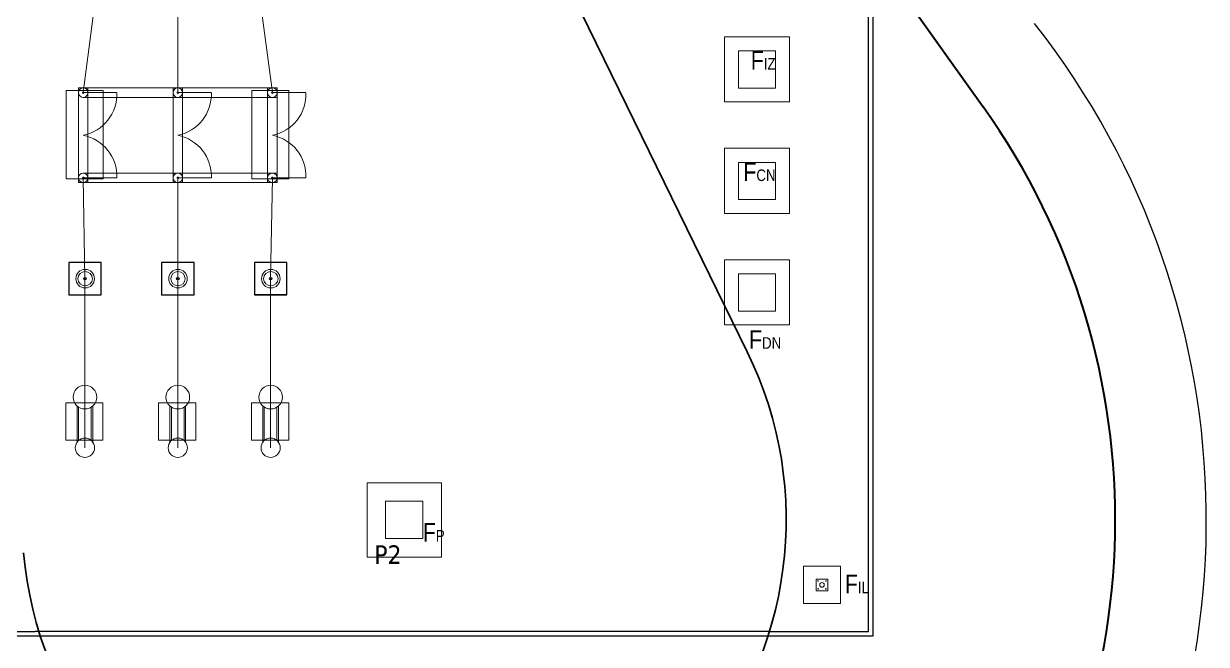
# Model space of a CAD drawing. Header units: millimetres. Extents: x -375473 to -325688, y 28300 to 106060.
# Drawn here: x -351166 to -325688, y 42900 to 56264 of the extents above; entities that cross this region are included whole.
import ezdxf

# ---------------------------------------------------------------- set-up
doc = ezdxf.new("R2010")
doc.units = ezdxf.units.MM
doc.header["$MEASUREMENT"] = 0
for name, color, linetype in [('cabluri', 7, 'Continuous'), ('Layer2', 7, 'Continuous'), ('Separator', 5, 'Continuous'), ('TT', 30, 'Continuous')]:
    doc.layers.add(name, color=color, linetype=linetype)
for name, color, linetype, lineweight in [('fundatii', 144, 'Continuous', 50), ('gri', 8, 'Continuous', 25), ('hx 5.5 m', 3, 'Continuous', 40), ('hx10m', 5, 'Continuous', 35), ('hx4.5.m', 1, 'Continuous', 30), ('panta peste 6%', 4, 'Continuous', 25), ('text 1', 7, 'Continuous', 25)]:
    doc.layers.add(name, color=color, linetype=linetype, lineweight=lineweight)
doc.styles.add('ROMANS', font='tahoma.ttf')
doc.styles.get("Standard").update_dxf_attribs({"font": 'ARIALN.TTF'})

# ---------------------------------------------------------------- blocks, each defined once
blk = doc.blocks.new('TC')
at = {"lineweight": 15}
for radius in [2.5, 1.94]:
    blk.add_circle((1078.04, 652.36), radius, dxfattribs=at)

msp = doc.modelspace()

# ---------------------------------------------------------------- linework, layer by layer
at = {"color": 1, "lineweight": 0, "ltscale": 0.13}
for p, q in [((-347846, 65831), (-347846, 54779)), ((-349884, 52945), (-349846, 50775)), ((-347846, 52945), (-347846, 50775)), ((-345809, 52945), (-345846, 50775)), ((-349846, 50775), (-349846, 48223)), ((-347846, 50775), (-347846, 48223)), ((-345846, 50775), (-345846, 48223)), ((-349846, 48223), (-349846, 47133)), ((-347846, 48223), (-347846, 47133)), ((-345846, 48223), (-345846, 47133))]:
    msp.add_line(p, q, dxfattribs=at)
at = {"color": 7, "lineweight": 0, "ltscale": 0.13}
for p, q in [((-350016, 47251), (-350016, 48032)), ((-349982, 47289), (-349982, 48006)), ((-349711, 47289), (-349711, 48006)), ((-349677, 47251), (-349677, 48032)), ((-348016, 47251), (-348016, 48032)), ((-347982, 47289), (-347982, 48006)), ((-347711, 47289), (-347711, 48006)), ((-347677, 47251), (-347677, 48032)), ((-346016, 47251), (-346016, 48032)), ((-345982, 47289), (-345982, 48006)), ((-345711, 47289), (-345711, 48006)), ((-345677, 47251), (-345677, 48032))]:
    msp.add_line(p, q, dxfattribs=at)
msp.add_lwpolyline([(-365068, 91280), (-365068, 43080), (-332868, 43080), (-332868, 91280)], close=True)
for points in [[(-351198, 91180), (-364968, 91180), (-364968, 43180), (-350918, 43180)], [(-335097, 43180), (-332968, 43180), (-332968, 91180), (-347298, 91180)]]:
    msp.add_lwpolyline(points)
at = {"color": 1, "lineweight": 0, "ltscale": 0.13}
for points in [[(-349146, 65831), (-349846, 61975), (-349846, 59475), (-349594, 56983), (-349884, 54779)], [(-346546, 65831), (-345846, 61975), (-345846, 59475), (-346099, 56983), (-345809, 54779)]]:
    msp.add_lwpolyline(points, dxfattribs=at)
at = {"color": 7, "lineweight": 0, "ltscale": 0.13}
for points in [[(-346253, 52925), (-346253, 54825), (-345453, 54825), (-345453, 52925)], [(-349461, 47298), (-349461, 48102), (-350261, 48102), (-350261, 47298)], [(-347458, 47298), (-347458, 48102), (-348258, 48102), (-348258, 47298)], [(-345456, 47298), (-345456, 48102), (-346256, 48102), (-346256, 47298)]]:
    msp.add_lwpolyline(points, close=True, dxfattribs=at)
for centre, radius in [((-349846, 48223), 255), ((-347846, 48223), 255), ((-345846, 48223), 255), ((-349846, 47133), 207), ((-347846, 47133), 207), ((-345846, 47133), 207)]:
    msp.add_circle(centre, radius, dxfattribs=at)
at = {"layer": 'cabluri', "color": 7}
for p, q in [((-349496, 51125), (-350196, 51125)), ((-350196, 51125), (-350196, 50425)), ((-349496, 50425), (-349496, 51125)), ((-347496, 51125), (-348196, 51125)), ((-348196, 51125), (-348196, 50425)), ((-347496, 50425), (-347496, 51125)), ((-345496, 51125), (-346196, 51125)), ((-346196, 51125), (-346196, 50425)), ((-345496, 50425), (-345496, 51125)), ((-350196, 50425), (-349496, 50425)), ((-348196, 50425), (-347496, 50425)), ((-346196, 50425), (-345496, 50425)), ((-345496, 50425), (-346196, 50425))]:
    msp.add_line(p, q, dxfattribs=at)
at = {"layer": 'fundatii', "color": 252, "lineweight": 15}
for points in [[(-336068, 54580), (-336068, 55980), (-334668, 55980), (-334668, 54580)], [(-335768, 54876), (-335768, 55676), (-334968, 55676), (-334968, 54876)], [(-336068, 49780), (-336068, 51180), (-334668, 51180), (-334668, 49780)], [(-335768, 50076), (-335768, 50876), (-334968, 50876), (-334968, 50076)], [(-343768, 46380), (-343768, 44780), (-342168, 44780), (-342168, 46380)], [(-343368, 45980), (-343368, 45180), (-342568, 45180), (-342568, 45980)], [(-334368, 44580), (-334368, 43780), (-333568, 43780), (-333568, 44580)], [(-333843, 44305), (-333843, 44055), (-334093, 44055), (-334093, 44305)]]:
    msp.add_lwpolyline(points, close=True, dxfattribs=at)
for centre, radius in [((-334053, 44265), 8), ((-334053, 44095), 8), ((-333968, 44180), 50), ((-333883, 44265), 8), ((-333883, 44095), 8)]:
    msp.add_circle(centre, radius, dxfattribs=at)
at = {"layer": 'hx 5.5 m'}
msp.add_line((-341115, 69361), (-330497, 54476), dxfattribs=at)
msp.add_arc((-342968, 45580), 15319, 175.5455, 35.5027, dxfattribs=at)
at = {"layer": 'hx10m'}
msp.add_line((-344935, 68300), (-335578, 49200), dxfattribs=at)
msp.add_arc((-342968, 45580), 8229, 184.9483, 26.0999, dxfattribs=at)
at = {"layer": 'hx4.5.m'}
msp.add_arc((-342968, 45580), 17280, 172.8551, 38.1931, dxfattribs=at)
at = {"layer": 'Layer2'}
for p, q in [((-347018, 43180), (-350918, 43180)), ((-335097, 43180), (-347018, 43180))]:
    msp.add_line(p, q, dxfattribs=at)
at = {"layer": 'panta peste 6%', "color": 252, "lineweight": 15}
for points in [[(-336068, 52180), (-336068, 53580), (-334668, 53580), (-334668, 52180)], [(-335768, 52476), (-335768, 53276), (-334968, 53276), (-334968, 52476)]]:
    msp.add_lwpolyline(points, close=True, dxfattribs=at)
at = {"layer": 'Separator', "lineweight": 0}
for p, q in [((-349986, 54881), (-349986, 52843)), ((-349986, 54881), (-349782, 54881)), ((-345809, 54881), (-349884, 54881)), ((-349884, 54779), (-349160, 54779)), ((-349782, 54881), (-349782, 52843)), ((-347948, 54881), (-347948, 52843)), ((-347948, 54881), (-347745, 54881)), ((-347846, 54779), (-347122, 54779)), ((-347745, 54881), (-347745, 52843)), ((-345911, 54881), (-345911, 52843)), ((-345911, 54881), (-345707, 54881)), ((-345809, 54779), (-345085, 54779)), ((-345707, 54881), (-345707, 52843)), ((-349884, 54677), (-345707, 54677)), ((-345707, 53047), (-349884, 53047)), ((-349986, 52843), (-349782, 52843)), ((-349884, 52945), (-349160, 52945)), ((-349884, 52843), (-345809, 52843)), ((-347948, 52843), (-347745, 52843)), ((-347846, 52945), (-347122, 52945)), ((-345911, 52843), (-345707, 52843)), ((-345809, 52945), (-345085, 52945))]:
    msp.add_line(p, q, dxfattribs=at)
at = {"layer": 'Separator', "color": 7, "lineweight": 0}
msp.add_lwpolyline([(-350253, 52925), (-350253, 54825), (-349453, 54825), (-349453, 52925)], close=True, dxfattribs=at)
msp.add_lwpolyline([(-350253, 52925), (-350253, 54825), (-349453, 54825), (-349453, 52925)], close=True, dxfattribs=at)
at = {"layer": 'Separator', "lineweight": 0, "extrusion": (0, 0, -1)}
for centre, major_axis, start_param, end_param in [((-349884, 54779), (-102, 0), 4.712389, 10.995574), ((-349884, 54779), (15.3, 0), 7.853982, 10.995574), ((-349884, 54779), (15.3, 0), 4.712389, 7.853982), ((-350057, 54742), (897, 0), 6.242462, 7.66052), ((-347846, 54779), (-102, 0), 4.712389, 10.995574), ((-347846, 54779), (15.3, 0), 7.853982, 10.995574), ((-347846, 54779), (15.3, 0), 4.712389, 7.853982), ((-348019, 54742), (897, 0), 6.242462, 7.66052), ((-345809, 54779), (-102, 0), 4.712389, 10.995574), ((-345809, 54779), (15.3, 0), 7.853982, 10.995574), ((-345809, 54779), (15.3, 0), 4.712389, 7.853982), ((-345981, 54742), (897, 0), 6.242462, 7.66052), ((-350057, 52981), (897, 0), 4.905847, 6.32378), ((-348019, 52981), (897, 0), 4.905847, 6.32378), ((-345981, 52981), (897, 0), 4.905847, 6.32378), ((-349884, 52945), (-102, 0), 4.712389, 10.995574), ((-347846, 52945), (-102, 0), 4.712389, 10.995574), ((-345809, 52945), (-102, 0), 4.712389, 10.995574), ((-349884, 52945), (15.3, 0), 7.853982, 10.995574), ((-349884, 52945), (15.3, 0), 4.712389, 7.853982), ((-347846, 52945), (15.3, 0), 7.853982, 10.995574), ((-347846, 52945), (15.3, 0), 4.712389, 7.853982), ((-345809, 52945), (15.3, 0), 7.853982, 10.995574), ((-345809, 52945), (15.3, 0), 4.712389, 7.853982)]:
    msp.add_ellipse(centre, major_axis=major_axis, ratio=1, start_param=start_param, end_param=end_param, dxfattribs=at)
at = {"layer": 'TT', "color": 7}
for centre in [(-349846, 50775), (-347846, 50775), (-345846, 50775)]:
    msp.add_circle(centre, 27.1, dxfattribs=at)

# ---------------------------------------------------------------- block references
at = {"layer": 'TT', "color": 7, "lineweight": 0, "xscale": -79.94580000940165, "yscale": 79.94580000813585, "zscale": 79.9458, "rotation": 0.5297999990698976}
for p in [(-263178, -581), (-261178, -581), (-259178, -581)]:
    msp.add_blockref('TC', p, dxfattribs=at)

# ---------------------------------------------------------------- texts
at = {"layer": 'gri', "insert": (-343613, 45032), "char_height": 400, "width": 2012.85, "attachment_point": 1, "style": 'ROMANS'}
msp.add_mtext('\\pi1.391;{\\C7;P2}', dxfattribs=at)
at = {"layer": 'text 1', "char_height": 250, "width": 1533.03}
for s, insert, attachment_point in [('{\\H1.6x;F}IZ', (-334968, 55676), 3), ('{\\H1.6x;F}CN', (-334968, 53276), 3), ('{\\H1.6x;F}P', (-342568, 45513), 1), ('{\\H1.6x;F}IL', (-333475, 44400), 1)]:
    msp.add_mtext(s, dxfattribs=dict(at, insert=insert, attachment_point=attachment_point))
at = {"layer": 'text 1', "insert": (-334846, 49664), "char_height": 250, "attachment_point": 3}
msp.add_mtext('{\\H1.6x;F}DN', dxfattribs=at)

doc.saveas('drawing.dxf')
